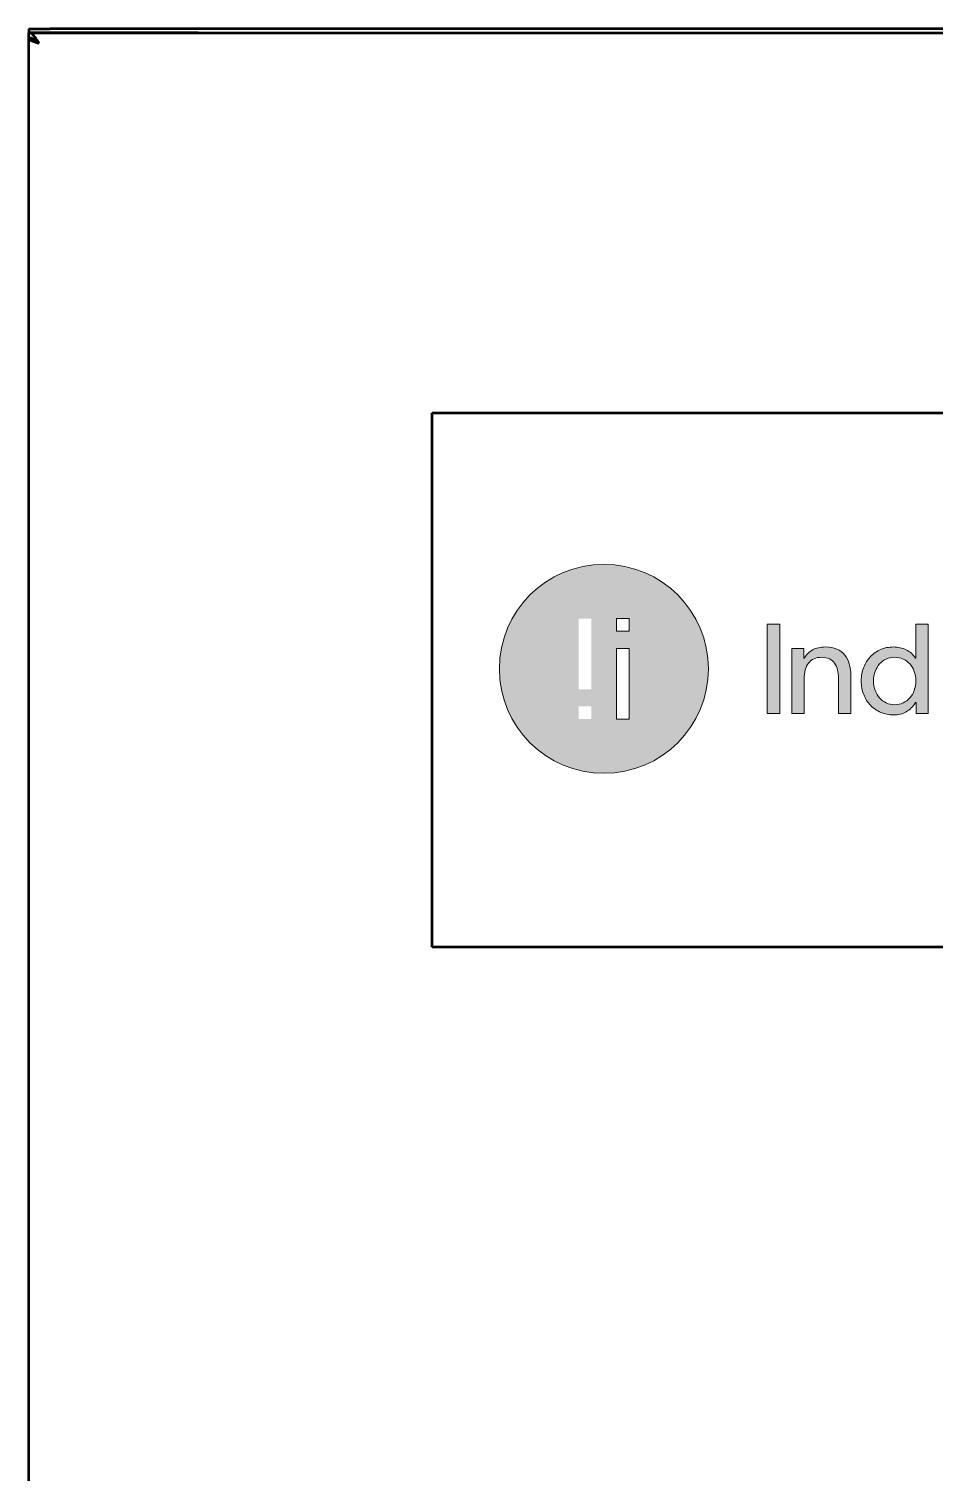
# Model space of a CAD drawing. Header units: millimetres. Extents: x 0 to 110, y -13 to 160.
# Drawn here: x 0 to 27.14, y 116.7 to 160 of the extents above; entities that cross this region are included whole.
import ezdxf

# ---------------------------------------------------------------- set-up
doc = ezdxf.new("R2010")
doc.units = ezdxf.units.MM
doc.layers.add('Visible (ANSI)', color=7, linetype='Continuous', lineweight=50)

msp = doc.modelspace()

# ---------------------------------------------------------------- hatches: boundary and pattern name
at = {"linetype": 'ByBlock', "lineweight": 18}
h = msp.add_hatch(color=0, dxfattribs=at)
h.dxf.hatch_style = 1
edge = h.paths.add_edge_path()
edge.add_spline(control_points=[(17.241, 143.934), (15.511, 143.934), (14.108, 142.531), (14.108, 140.8), (14.108, 139.07), (15.511, 137.667), (17.241, 137.667), (18.972, 137.667), (20.375, 139.07), (20.375, 140.8), (20.375, 142.531), (18.972, 143.934), (17.241, 143.934)], knot_values=[0, 0, 0, 0, 1, 1, 1, 2, 2, 2, 3, 3, 3, 4, 4, 4, 4], degree=3, periodic=0)
h.paths.add_polyline_path([(18, 141.927), (17.621, 141.927), (17.621, 142.307), (18, 142.307)], flags=16)
h.paths.add_polyline_path([(18, 139.294), (17.621, 139.294), (17.621, 141.415), (18, 141.415)], flags=16)
h.paths.add_polyline_path([(16.863, 140.186), (16.484, 140.186), (16.484, 142.307), (16.863, 142.307)], flags=16)
h.paths.add_polyline_path([(16.863, 139.294), (16.484, 139.294), (16.484, 139.674), (16.863, 139.674)], flags=16)
h = msp.add_hatch(color=0, dxfattribs=at)
h.dxf.hatch_style = 1
h.paths.add_polyline_path([(22.515, 142.142), (22.135, 142.142), (22.135, 139.46), (22.515, 139.46)])
h = msp.add_hatch(color=0, dxfattribs=at)
h.dxf.hatch_style = 1
edge = h.paths.add_edge_path()
edge.add_spline(control_points=[(26.966, 139.46), (26.966, 139.46), (26.966, 142.142), (26.966, 142.142)], knot_values=[16, 16, 16, 16, 17, 17, 17, 17], degree=3, periodic=0)
edge.add_spline(control_points=[(26.966, 142.142), (26.966, 142.142), (26.597, 142.142), (26.597, 142.142)], knot_values=[15.00001, 15.00001, 15.00001, 15.00001, 16, 16, 16, 16], degree=3, periodic=0)
edge.add_spline(control_points=[(26.597, 142.142), (26.597, 142.142), (26.597, 141.292), (26.597, 141.143)], knot_values=[14.088223, 14.088223, 14.088223, 14.088223, 14.99999, 14.99999, 14.99999, 14.99999], degree=3, periodic=0)
edge.add_spline(control_points=[(26.597, 141.143), (26.597, 141.128), (26.597, 141.12), (26.597, 141.12)], knot_values=[14.00001, 14.00001, 14.00001, 14.00001, 14.088223, 14.088223, 14.088223, 14.088223], degree=3, periodic=0)
edge.add_line((26.597, 141.12), (26.586, 141.12))
edge.add_spline(control_points=[(26.586, 141.12), (26.514, 141.233), (26.421, 141.317), (26.305, 141.372)], knot_values=[12, 12, 12, 12, 13, 13, 13, 13], degree=3, periodic=0)
edge.add_spline(control_points=[(26.305, 141.372), (26.189, 141.428), (26.062, 141.456), (25.923, 141.456)], knot_values=[11, 11, 11, 11, 12, 12, 12, 12], degree=3, periodic=0)
edge.add_spline(control_points=[(25.923, 141.456), (25.787, 141.456), (25.659, 141.43), (25.541, 141.38)], knot_values=[10, 10, 10, 10, 11, 11, 11, 11], degree=3, periodic=0)
edge.add_spline(control_points=[(25.541, 141.38), (25.424, 141.329), (25.322, 141.259), (25.236, 141.169)], knot_values=[9, 9, 9, 9, 10, 10, 10, 10], degree=3, periodic=0)
edge.add_spline(control_points=[(25.236, 141.169), (25.15, 141.08), (25.082, 140.973), (25.032, 140.849)], knot_values=[8, 8, 8, 8, 9, 9, 9, 9], degree=3, periodic=0)
edge.add_spline(control_points=[(25.032, 140.849), (24.983, 140.725), (24.959, 140.588), (24.959, 140.439)], knot_values=[7, 7, 7, 7, 8, 8, 8, 8], degree=3, periodic=0)
edge.add_spline(control_points=[(24.959, 140.439), (24.959, 140.29), (24.983, 140.153), (25.032, 140.028)], knot_values=[6, 6, 6, 6, 7, 7, 7, 7], degree=3, periodic=0)
edge.add_spline(control_points=[(25.032, 140.028), (25.082, 139.902), (25.15, 139.794), (25.237, 139.706)], knot_values=[5, 5, 5, 5, 6, 6, 6, 6], degree=3, periodic=0)
edge.add_spline(control_points=[(25.237, 139.706), (25.324, 139.616), (25.426, 139.546), (25.545, 139.494)], knot_values=[4, 4, 4, 4, 5, 5, 5, 5], degree=3, periodic=0)
edge.add_spline(control_points=[(25.545, 139.494), (25.663, 139.444), (25.79, 139.418), (25.927, 139.418)], knot_values=[3, 3, 3, 3, 4, 4, 4, 4], degree=3, periodic=0)
edge.add_spline(control_points=[(25.927, 139.418), (26.076, 139.418), (26.204, 139.449), (26.31, 139.511)], knot_values=[2, 2, 2, 2, 3, 3, 3, 3], degree=3, periodic=0)
edge.add_spline(control_points=[(26.31, 139.511), (26.417, 139.573), (26.51, 139.667), (26.59, 139.79)], knot_values=[1, 1, 1, 1, 2, 2, 2, 2], degree=3, periodic=0)
edge.add_line((26.59, 139.79), (26.601, 139.79))
edge.add_line((26.601, 139.79), (26.601, 139.628))
edge.add_spline(control_points=[(26.601, 139.701), (26.601, 139.603), (26.601, 139.46), (26.601, 139.46)], knot_values=[18.000018, 18.000018, 18.000018, 18.000018, 18.65736, 18.65736, 18.65736, 18.65736], degree=3, periodic=0)
edge.add_spline(control_points=[(26.601, 139.46), (26.601, 139.46), (26.966, 139.46), (26.966, 139.46)], knot_values=[17, 17, 17, 17, 17.999982, 17.999982, 17.999982, 17.999982], degree=3, periodic=0)
edge = h.paths.add_edge_path(flags=16)
edge.add_spline(control_points=[(26.549, 140.724), (26.581, 140.638), (26.597, 140.543), (26.597, 140.439), (26.597, 140.334), (26.581, 140.24), (26.549, 140.153)], knot_values=[3, 3, 3, 3, 4, 4, 4, 5, 5, 5, 5], degree=3, periodic=0)
edge.add_spline(control_points=[(26.549, 140.153), (26.516, 140.065), (26.472, 139.99), (26.414, 139.927)], knot_values=[2, 2, 2, 2, 3, 3, 3, 3], degree=3, periodic=0)
edge.add_spline(control_points=[(26.414, 139.927), (26.358, 139.863), (26.291, 139.814), (26.213, 139.778)], knot_values=[1, 1, 1, 1, 2, 2, 2, 2], degree=3, periodic=0)
edge.add_spline(control_points=[(26.213, 139.778), (26.136, 139.742), (26.052, 139.724), (25.96, 139.724)], knot_values=[0, 0, 0, 0, 1, 1, 1, 1], degree=3, periodic=0)
edge.add_spline(control_points=[(25.96, 139.724), (25.87, 139.724), (25.787, 139.742), (25.709, 139.778)], knot_values=[15, 15, 15, 15, 16, 16, 16, 16], degree=3, periodic=0)
edge.add_spline(control_points=[(25.709, 139.778), (25.631, 139.814), (25.563, 139.863), (25.508, 139.927)], knot_values=[14, 14, 14, 14, 15, 15, 15, 15], degree=3, periodic=0)
edge.add_spline(control_points=[(25.508, 139.927), (25.452, 139.99), (25.408, 140.065), (25.375, 140.153)], knot_values=[13, 13, 13, 13, 14, 14, 14, 14], degree=3, periodic=0)
edge.add_spline(control_points=[(25.375, 140.153), (25.344, 140.24), (25.327, 140.334), (25.327, 140.439), (25.327, 140.543), (25.344, 140.638), (25.375, 140.724)], knot_values=[11, 11, 11, 11, 12, 12, 12, 13, 13, 13, 13], degree=3, periodic=0)
edge.add_spline(control_points=[(25.375, 140.724), (25.408, 140.81), (25.452, 140.884), (25.508, 140.947)], knot_values=[10, 10, 10, 10, 11, 11, 11, 11], degree=3, periodic=0)
edge.add_spline(control_points=[(25.508, 140.947), (25.563, 141.011), (25.631, 141.06), (25.709, 141.094)], knot_values=[9, 9, 9, 9, 10, 10, 10, 10], degree=3, periodic=0)
edge.add_spline(control_points=[(25.709, 141.094), (25.787, 141.13), (25.87, 141.146), (25.96, 141.146)], knot_values=[8, 8, 8, 8, 9, 9, 9, 9], degree=3, periodic=0)
edge.add_spline(control_points=[(25.96, 141.146), (26.052, 141.146), (26.136, 141.13), (26.213, 141.094)], knot_values=[7, 7, 7, 7, 8, 8, 8, 8], degree=3, periodic=0)
edge.add_spline(control_points=[(26.213, 141.094), (26.291, 141.06), (26.358, 141.011), (26.414, 140.947)], knot_values=[6, 6, 6, 6, 7, 7, 7, 7], degree=3, periodic=0)
edge.add_spline(control_points=[(26.414, 140.947), (26.472, 140.884), (26.516, 140.81), (26.549, 140.724)], knot_values=[5, 5, 5, 5, 6, 6, 6, 6], degree=3, periodic=0)
h = msp.add_hatch(color=0, dxfattribs=at)
h.dxf.hatch_style = 1
edge = h.paths.add_edge_path()
edge.add_spline(control_points=[(23.245, 140.165), (23.245, 140.346), (23.245, 140.491), (23.245, 140.491), (23.245, 140.697), (23.289, 140.858), (23.377, 140.973)], knot_values=[17, 17, 17, 17, 17.375023, 17.375023, 17.375023, 18.375023, 18.375023, 18.375023, 18.375023], degree=3, periodic=0)
edge.add_spline(control_points=[(23.377, 140.973), (23.465, 141.089), (23.597, 141.147), (23.774, 141.147)], knot_values=[16, 16, 16, 16, 17, 17, 17, 17], degree=3, periodic=0)
edge.add_spline(control_points=[(23.774, 141.147), (23.866, 141.147), (23.943, 141.131), (24.006, 141.099)], knot_values=[15, 15, 15, 15, 16, 16, 16, 16], degree=3, periodic=0)
edge.add_spline(control_points=[(24.006, 141.099), (24.07, 141.066), (24.121, 141.022), (24.161, 140.966)], knot_values=[14, 14, 14, 14, 15, 15, 15, 15], degree=3, periodic=0)
edge.add_spline(control_points=[(24.161, 140.966), (24.201, 140.91), (24.23, 140.845), (24.249, 140.77)], knot_values=[13, 13, 13, 13, 14, 14, 14, 14], degree=3, periodic=0)
edge.add_spline(control_points=[(24.249, 140.77), (24.267, 140.697), (24.276, 140.616), (24.276, 140.532)], knot_values=[12, 12, 12, 12, 13, 13, 13, 13], degree=3, periodic=0)
edge.add_spline(control_points=[(24.276, 140.532), (24.276, 140.532), (24.276, 139.46), (24.276, 139.46), (24.276, 139.46), (24.276, 139.46), (24.276, 139.46)], knot_values=[10.99999, 10.99999, 10.99999, 10.99999, 11.99999, 11.99999, 11.99999, 12, 12, 12, 12], degree=3, periodic=0)
edge.add_spline(control_points=[(24.276, 139.46), (24.276, 139.46), (24.645, 139.46), (24.645, 139.46)], knot_values=[10.00001, 10.00001, 10.00001, 10.00001, 10.99999, 10.99999, 10.99999, 10.99999], degree=3, periodic=0)
edge.add_spline(control_points=[(24.645, 139.46), (24.645, 139.46), (24.645, 140.607), (24.645, 140.607)], knot_values=[9.00001, 9.00001, 9.00001, 9.00001, 9.99999, 9.99999, 9.99999, 9.99999], degree=3, periodic=0)
edge.add_spline(control_points=[(24.645, 140.607), (24.645, 140.728), (24.631, 140.841), (24.601, 140.946)], knot_values=[8, 8, 8, 8, 9, 9, 9, 9], degree=3, periodic=0)
edge.add_spline(control_points=[(24.601, 140.946), (24.57, 141.05), (24.525, 141.14), (24.462, 141.215)], knot_values=[7, 7, 7, 7, 8, 8, 8, 8], degree=3, periodic=0)
edge.add_spline(control_points=[(24.462, 141.215), (24.401, 141.291), (24.322, 141.35), (24.226, 141.393)], knot_values=[6, 6, 6, 6, 7, 7, 7, 7], degree=3, periodic=0)
edge.add_spline(control_points=[(24.226, 141.393), (24.13, 141.435), (24.018, 141.456), (23.889, 141.456)], knot_values=[5, 5, 5, 5, 6, 6, 6, 6], degree=3, periodic=0)
edge.add_spline(control_points=[(23.889, 141.456), (23.73, 141.456), (23.6, 141.426), (23.498, 141.367)], knot_values=[4, 4, 4, 4, 5, 5, 5, 5], degree=3, periodic=0)
edge.add_spline(control_points=[(23.498, 141.367), (23.396, 141.307), (23.313, 141.225), (23.249, 141.121)], knot_values=[3, 3, 3, 3, 4, 4, 4, 4], degree=3, periodic=0)
edge.add_spline(control_points=[(23.237, 141.121), (23.237, 141.121), (23.237, 141.415), (23.237, 141.415), (23.237, 141.415), (23.237, 141.415), (23.237, 141.415)], knot_values=[0.99999, 0.99999, 0.99999, 0.99999, 1.99998, 1.99998, 1.99998, 1.99999, 1.99999, 1.99999, 1.99999], degree=3, periodic=0)
edge.add_spline(control_points=[(23.237, 141.415), (23.237, 141.415), (22.875, 141.415), (22.875, 141.415)], knot_values=[0.00001, 0.00001, 0.00001, 0.00001, 0.99999, 0.99999, 0.99999, 0.99999], degree=3, periodic=0)
edge.add_spline(control_points=[(22.875, 141.415), (22.875, 141.415), (22.875, 141.14), (22.875, 140.796)], knot_values=[20.624977, 20.624977, 20.624977, 20.624977, 21, 21, 21, 21], degree=3, periodic=0)
edge.add_spline(control_points=[(22.875, 140.796), (22.875, 140.453), (22.875, 140.04), (22.875, 139.765)], knot_values=[20.249985, 20.249985, 20.249985, 20.249985, 20.624977, 20.624977, 20.624977, 20.624977], degree=3, periodic=0)
edge.add_spline(control_points=[(22.875, 139.765), (22.875, 139.696), (22.875, 139.636), (22.875, 139.588)], knot_values=[20.156237, 20.156237, 20.156237, 20.156237, 20.249985, 20.249985, 20.249985, 20.249985], degree=3, periodic=0)
edge.add_spline(control_points=[(22.875, 139.588), (22.875, 139.54), (22.875, 139.503), (22.875, 139.482)], knot_values=[20.062489, 20.062489, 20.062489, 20.062489, 20.156237, 20.156237, 20.156237, 20.156237], degree=3, periodic=0)
edge.add_spline(control_points=[(22.875, 139.46), (22.875, 139.46), (22.875, 139.46), (22.875, 139.46), (22.875, 139.46), (22.875, 139.46), (22.875, 139.46)], knot_values=[19.998037, 19.998037, 19.998037, 19.998037, 20.000468, 20.000468, 20.000468, 20.002431, 20.002431, 20.002431, 20.002431], degree=3, periodic=0)
edge.add_spline(control_points=[(22.891, 139.46), (22.906, 139.46), (22.931, 139.46), (22.961, 139.46)], knot_values=[19.687496, 19.687496, 19.687496, 19.687496, 19.874992, 19.874992, 19.874992, 19.874992], degree=3, periodic=0)
edge.add_spline(control_points=[(22.961, 139.46), (22.991, 139.46), (23.026, 139.46), (23.06, 139.46)], knot_values=[19.5, 19.5, 19.5, 19.5, 19.687496, 19.687496, 19.687496, 19.687496], degree=3, periodic=0)
edge.add_spline(control_points=[(23.06, 139.46), (23.095, 139.46), (23.129, 139.46), (23.159, 139.46)], knot_values=[19.312504, 19.312504, 19.312504, 19.312504, 19.5, 19.5, 19.5, 19.5], degree=3, periodic=0)
edge.add_spline(control_points=[(23.159, 139.46), (23.189, 139.46), (23.214, 139.46), (23.229, 139.46)], knot_values=[19.125007, 19.125007, 19.125007, 19.125007, 19.312504, 19.312504, 19.312504, 19.312504], degree=3, periodic=0)
edge.add_spline(control_points=[(23.245, 139.46), (23.245, 139.46), (23.245, 139.46), (23.245, 139.46), (23.245, 139.46), (23.245, 139.46), (23.245, 139.46)], knot_values=[18.999033, 18.999033, 18.999033, 18.999033, 19.003926, 19.003926, 19.003926, 19.004893, 19.004893, 19.004893, 19.004893], degree=3, periodic=0)
edge.add_spline(control_points=[(23.245, 139.471), (23.245, 139.482), (23.245, 139.502), (23.245, 139.527)], knot_values=[18.843763, 18.843763, 18.843763, 18.843763, 18.937511, 18.937511, 18.937511, 18.937511], degree=3, periodic=0)
edge.add_spline(control_points=[(23.245, 139.527), (23.245, 139.553), (23.245, 139.584), (23.245, 139.621)], knot_values=[18.750015, 18.750015, 18.750015, 18.750015, 18.843763, 18.843763, 18.843763, 18.843763], degree=3, periodic=0)
edge.add_spline(control_points=[(23.245, 139.621), (23.245, 139.766), (23.245, 139.983), (23.245, 140.165)], knot_values=[18.375023, 18.375023, 18.375023, 18.375023, 18.750015, 18.750015, 18.750015, 18.750015], degree=3, periodic=0)

# ---------------------------------------------------------------- linework, layer by layer
at = {"color": 0, "linetype": 'ByBlock', "lineweight": 18}
for p, q in [((26.597, 141.12), (26.597, 141.164)), ((26.597, 141.12), (26.586, 141.12)), ((26.601, 139.79), (26.59, 139.79)), ((26.601, 139.79), (26.601, 139.628))]:
    msp.add_line(p, q, dxfattribs=at)
for points in [[(18, 141.927), (17.621, 141.927), (17.621, 142.307), (18, 142.307), (18, 141.927)], [(22.135, 142.142), (22.515, 142.142), (22.515, 139.46), (22.135, 139.46), (22.135, 142.142)], [(18, 139.294), (17.621, 139.294), (17.621, 141.415), (18, 141.415), (18, 139.294)]]:
    msp.add_lwpolyline(points, dxfattribs=at)
for points, knots in [([(17.241, 143.934), (15.511, 143.934), (14.108, 142.531), (14.108, 140.8), (14.108, 139.07), (15.511, 137.667), (17.241, 137.667), (18.972, 137.667), (20.375, 139.07), (20.375, 140.8), (20.375, 142.531), (18.972, 143.934), (17.241, 143.934)], [0, 0, 0, 0, 1, 1, 1, 2, 2, 2, 3, 3, 3, 4, 4, 4, 4]), ([(22.875, 141.415), (22.875, 141.415), (23.237, 141.415), (23.237, 141.415), (23.237, 141.415), (23.237, 141.121), (23.237, 141.121), (23.237, 141.121), (23.249, 141.121), (23.249, 141.121), (23.313, 141.225), (23.396, 141.307), (23.498, 141.367), (23.6, 141.426), (23.73, 141.456), (23.889, 141.456), (24.018, 141.456), (24.13, 141.435), (24.226, 141.393), (24.322, 141.35), (24.401, 141.291), (24.462, 141.215), (24.525, 141.14), (24.57, 141.05), (24.601, 140.946), (24.631, 140.841), (24.645, 140.728), (24.645, 140.607), (24.645, 140.607), (24.645, 139.46), (24.645, 139.46), (24.645, 139.46), (24.276, 139.46), (24.276, 139.46), (24.276, 139.46), (24.276, 140.532), (24.276, 140.532), (24.276, 140.616), (24.267, 140.697), (24.249, 140.77), (24.23, 140.845), (24.201, 140.91), (24.161, 140.966), (24.121, 141.022), (24.07, 141.066), (24.006, 141.099), (23.943, 141.131), (23.866, 141.147), (23.774, 141.147), (23.597, 141.147), (23.465, 141.089), (23.377, 140.973), (23.289, 140.858), (23.245, 140.697), (23.245, 140.491), (23.245, 140.491), (23.245, 139.46), (23.245, 139.46), (23.245, 139.46), (22.875, 139.46), (22.875, 139.46), (22.875, 139.46), (22.875, 141.415), (22.875, 141.415)], [0, 0, 0, 0, 1, 1, 1, 2, 2, 2, 3, 3, 3, 4, 4, 4, 5, 5, 5, 6, 6, 6, 7, 7, 7, 8, 8, 8, 9, 9, 9, 10, 10, 10, 11, 11, 11, 12, 12, 12, 13, 13, 13, 14, 14, 14, 15, 15, 15, 16, 16, 16, 17, 17, 17, 18, 18, 18, 19, 19, 19, 20, 20, 20, 21, 21, 21, 21]), ([(25.541, 141.38), (25.659, 141.43), (25.787, 141.456), (25.923, 141.456), (26.062, 141.456), (26.189, 141.428), (26.305, 141.372)], [10, 10, 10, 10, 11, 11, 11, 12, 12, 12, 12]), ([(25.032, 140.028), (24.983, 140.153), (24.959, 140.29), (24.959, 140.439), (24.959, 140.588), (24.983, 140.725), (25.032, 140.849)], [6, 6, 6, 6, 7, 7, 7, 8, 8, 8, 8]), ([(25.375, 140.724), (25.344, 140.638), (25.327, 140.543), (25.327, 140.439), (25.327, 140.334), (25.344, 140.24), (25.375, 140.153)], [11, 11, 11, 11, 12, 12, 12, 13, 13, 13, 13]), ([(26.213, 141.094), (26.136, 141.13), (26.052, 141.146), (25.96, 141.146), (25.87, 141.146), (25.787, 141.13), (25.709, 141.094)], [7, 7, 7, 7, 8, 8, 8, 9, 9, 9, 9]), ([(26.549, 140.153), (26.581, 140.24), (26.597, 140.334), (26.597, 140.439), (26.597, 140.543), (26.581, 140.638), (26.549, 140.724)], [3, 3, 3, 3, 4, 4, 4, 5, 5, 5, 5]), ([(26.31, 139.511), (26.204, 139.449), (26.076, 139.418), (25.927, 139.418), (25.79, 139.418), (25.663, 139.444), (25.545, 139.494)], [2, 2, 2, 2, 3, 3, 3, 4, 4, 4, 4])]:
    msp.add_open_spline(points, degree=3, knots=knots, dxfattribs=at)
for points in [[(26.597, 141.12), (26.597, 141.12), (26.597, 142.142), (26.597, 142.142)], [(26.597, 142.142), (26.597, 142.142), (26.966, 142.142), (26.966, 142.142)], [(26.966, 142.142), (26.966, 142.142), (26.966, 139.46), (26.966, 139.46)], [(25.032, 140.849), (25.082, 140.973), (25.15, 141.08), (25.236, 141.169)], [(25.236, 141.169), (25.322, 141.259), (25.424, 141.329), (25.541, 141.38)], [(26.305, 141.372), (26.421, 141.317), (26.514, 141.233), (26.586, 141.12)], [(25.508, 140.947), (25.452, 140.884), (25.408, 140.81), (25.375, 140.724)], [(25.709, 141.094), (25.631, 141.06), (25.563, 141.011), (25.508, 140.947)], [(26.414, 140.947), (26.358, 141.011), (26.291, 141.06), (26.213, 141.094)], [(26.549, 140.724), (26.516, 140.81), (26.472, 140.884), (26.414, 140.947)], [(26.586, 141.12), (26.586, 141.12), (26.597, 141.12), (26.597, 141.12)], [(25.237, 139.706), (25.15, 139.794), (25.082, 139.902), (25.032, 140.028)], [(25.375, 140.153), (25.408, 140.065), (25.452, 139.99), (25.508, 139.927)], [(25.508, 139.927), (25.563, 139.863), (25.631, 139.814), (25.709, 139.778)], [(26.213, 139.778), (26.291, 139.814), (26.358, 139.863), (26.414, 139.927)], [(26.414, 139.927), (26.472, 139.99), (26.516, 140.065), (26.549, 140.153)], [(25.545, 139.494), (25.426, 139.546), (25.324, 139.616), (25.237, 139.706)], [(25.709, 139.778), (25.787, 139.742), (25.87, 139.724), (25.96, 139.724)], [(25.96, 139.724), (26.052, 139.724), (26.136, 139.742), (26.213, 139.778)], [(26.59, 139.79), (26.51, 139.667), (26.417, 139.573), (26.31, 139.511)], [(26.601, 139.79), (26.601, 139.79), (26.59, 139.79), (26.59, 139.79)], [(26.601, 139.46), (26.601, 139.46), (26.601, 139.79), (26.601, 139.79)], [(26.966, 139.46), (26.966, 139.46), (26.601, 139.46), (26.601, 139.46)]]:
    msp.add_open_spline(points, degree=3, dxfattribs=at)
at = {"layer": 'Visible (ANSI)'}
for p, q in [((0, 160), (0.635, 160)), ((0, 160), (0, 159.878)), ((0, 159.878), (0, 159.878)), ((5.076, 159.878), (0, 159.878)), ((0, 159.878), (54.721, 159.878)), ((0, 159.725), (0, 159.878)), ((109.281, 160), (0.635, 160)), ((5.076, 159.878), (5.076, 159.878)), ((5.076, 159.878), (104.84, 159.878)), ((5.076, 159.878), (5.076, 159.878)), ((0, 159.7), (0, 159.725)), ((0, 6.503), (0, 159.7)), ((0.114, 159.7), (0, 159.7)), ((0.228, 159.632), (0.266, 159.594)), ((12.092, 132.455), (12.092, 148.477)), ((12.092, 148.477), (42.628, 148.477)), ((42.628, 132.455), (12.092, 132.455))]:
    msp.add_line(p, q, dxfattribs=at)
for points, knots in [([(0.305, 159.573), (0.238, 159.677), (0.172, 159.779), (0.106, 159.833), (0.071, 159.862), (0.035, 159.878), (0, 159.878)], [0, 0, 0, 0, 1.022257, 1.022257, 1.022257, 1.570796, 1.570796, 1.570796, 1.570796]), ([(0.305, 159.573), (0.226, 159.635), (0.147, 159.695), (0.069, 159.716), (0.046, 159.722), (0.023, 159.725), (0, 159.725)], [0, 0, 0, 0, 1.215675, 1.215675, 1.215675, 1.570796, 1.570796, 1.570796, 1.570796]), ([(0, 159.7), (0, 159.673), (0.057, 159.645), (0.146, 159.618), (0.193, 159.603), (0.249, 159.588), (0.305, 159.573)], [0, 0, 0, 0, 1.022257, 1.022257, 1.022257, 1.570796, 1.570796, 1.570796, 1.570796]), ([(0.305, 159.573), (0.243, 159.606), (0.183, 159.639), (0.162, 159.671), (0.16, 159.673), (0.159, 159.676), (0.158, 159.678)], [0, 0, 0, 0, 1.215675, 1.215675, 1.215675, 1.291769, 1.291769, 1.291769, 1.291769])]:
    msp.add_open_spline(points, degree=3, knots=knots, dxfattribs=at)

doc.saveas('drawing.dxf')
